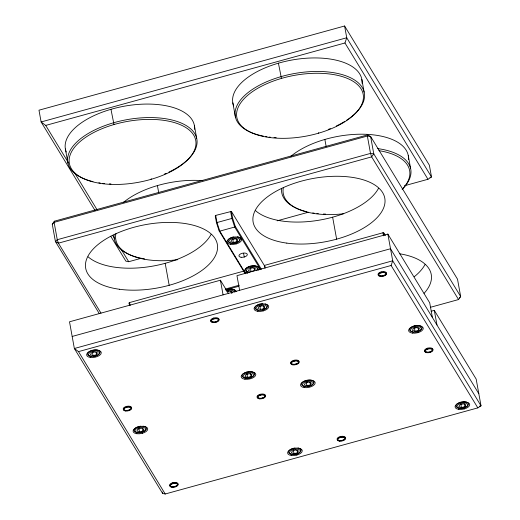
<?xml version="1.0" encoding="UTF-8"?>
<svg xmlns="http://www.w3.org/2000/svg" width="520" height="520" viewBox="0 0 520 520"><rect width="100%" height="100%" fill="white"/><g stroke="black" fill="none" stroke-linecap="round" stroke-linejoin="round"><path stroke-width="0.78" d="M262.411 398.307L262.386 397.988M295.997 364.332L295.971 364.013M342.446 440.583L342.42 440.284M174.993 486.733L174.967 486.415M430.352 307.32L458.543 299.553L460.668 296.543L457.516 279.182L370.624 136.5L367.653 134.894L54.398 221.195L54.113 222.346L57.265 239.707L58.389 243.172L100.997 313.125M95.407 356.187L95.498 355.823M141.856 432.451L141.947 432.088M235.761 243.074L235.853 242.71M262.86 310.05L262.951 309.686M249.938 377.956L250.029 377.591M367.653 134.894L367.367 136.045L370.519 153.406L371.651 156.871L458.543 299.553M309.309 386.321L309.4 385.957M296.387 454.226L296.478 453.863M417.391 331.825L417.482 331.461M463.84 408.096L463.931 407.732M151.086 179.322L151.268 178.737M318.539 133.191L318.721 132.607M344.598 26L429.371 165.198L431.509 176.963L427.966 179.276L344.962 42.978L346.736 37.765L344.598 26L38.98 110.195L41.119 121.96L95.102 210.607M431.184 311.226L434.31 310.362L476.171 379.093L481.019 405.795L477.834 407.875L391.112 265.493L392.71 260.8L387.862 234.091L236.964 275.665L239.623 290.316M96.538 354.692L97.448 352.826L94.855 351.929L91.358 352.892L90.448 354.757L93.034 355.654L96.538 354.692L96.155 352.579M142.987 430.957L143.897 429.091L141.303 428.194L137.806 429.163L136.897 431.022L139.49 431.925L142.987 430.957L142.48 428.142M236.899 241.579L237.803 239.72L235.216 238.817L231.712 239.785L230.802 241.644L233.395 242.547L236.899 241.579L236.386 238.764M231.855 293.228L232.459 291.986L229.873 291.089L227.071 291.856M254.56 270.582L255.469 268.717L252.876 267.82L249.373 268.781L248.463 270.647L251.056 271.544L254.56 270.582L254.046 267.767M263.991 308.555L264.901 306.696L262.308 305.793L258.811 306.761L257.901 308.627L260.488 309.524L263.991 308.555L263.478 305.747M251.069 376.46L251.979 374.595L249.386 373.698L245.889 374.666L244.978 376.526L247.566 377.423L251.069 376.46L250.556 373.646M310.44 384.826L311.35 382.96L308.757 382.063L305.26 383.026L304.35 384.891L306.937 385.788L310.44 384.826L309.933 382.012M297.518 452.731L298.428 450.866L295.834 449.969L292.338 450.931L291.428 452.797L294.014 453.694L297.518 452.731L297.005 449.917M418.522 330.33L419.432 328.464L416.839 327.567L413.335 328.53L412.432 330.395L415.019 331.292L418.522 330.33L418.009 327.516M464.971 406.601L465.881 404.736L463.288 403.839L459.791 404.8L458.881 406.666L461.468 407.563L464.971 406.601L464.457 403.787M99.294 313.599L55.425 241.566L52.267 224.205L54.398 221.195M231.406 211.425L232.642 218.238L235.294 226.395L234.689 227.032L219.791 231.133L219.122 230.854L216.469 222.69L215.234 215.878L215.696 215.417L231.406 211.425L265.077 266.714M52.267 224.205L54.113 222.346L367.367 136.045L370.624 136.5L373.776 153.862L460.668 296.543L459.29 297.94M129.487 305.403L129.058 303.05L129.519 302.582L244.049 271.031M216.469 222.69L232.642 218.238M429.949 177.392L431.509 176.963L346.736 37.765L41.119 121.96L45.708 125.418L344.962 42.978M110.708 236.23L125.892 261.157L128.72 261.716L141.219 258.271M277.173 220.818L308.425 212.206M404.528 185.731L427.966 179.276M385.392 235.599L383.74 232.889L382.928 232.772L264.498 265.395L265.018 268.249M228.358 293.28L220.409 280.221L69.511 321.796L74.36 348.504L162.669 493.5L165.21 494L477.834 407.875M225.244 289.068L239.304 285.194M226.233 289.738L238.764 286.286M72.169 336.447L390.52 248.742L478.829 393.744M479.459 406.231L481.019 405.795L392.71 260.8L74.36 348.504L78.494 351.611L391.112 265.493M387.862 234.091L429.715 302.822L432.38 317.473M235.294 226.395L261.423 269.302M260.455 269.341L234.689 227.032L231.875 218.361L230.594 211.308M245.557 273.449L219.791 231.133L216.977 222.469L215.696 215.417M219.122 230.854L245.252 273.761M45.708 125.418L68.465 162.78M74.36 172.464L97.117 209.827M112.703 235.424L114.809 238.881M121.134 249.262L128.72 261.716M129.058 303.05L129.883 304.408M78.494 351.611L165.21 494M427.869 349.031L427.596 348.173M381.433 272.786L381.147 271.901M340.45 437.457L340.184 436.644M294.014 361.212L293.735 360.373M260.416 395.161L260.143 394.303M213.98 318.916L213.694 318.032M172.998 483.587L172.725 482.729M126.549 407.316L126.282 406.504M281.463 78.403L278.414 63.186M114.01 124.54L110.962 109.317M460.564 402.207L460.922 403.306M414.115 325.936L414.473 327.034M306.033 380.432L306.391 381.531M250.153 266.188L250.51 267.286M259.584 304.161L259.942 305.266M232.486 237.185L232.843 238.29M293.111 448.338L293.469 449.436M227.143 289.458L227.5 290.557M246.662 372.067L247.019 373.172M138.58 426.562L138.938 427.668M92.131 350.298L92.489 351.397M232.83 102.862L235.463 117.189M65.377 148.993L68.01 163.319M464.074 407.459L464.341 408.922M460.831 404.047L461.468 407.563M434.31 310.362L436.969 325.013M417.625 331.188L417.892 332.651M414.382 327.776L415.019 331.292M383.74 232.889L384.169 235.235M382.928 232.772L383.481 235.8M324.864 139.451L326.163 146.601M332.637 217.185L336.629 239.161M306.3 382.272L306.937 385.788M296.621 453.59L296.887 455.052M293.507 450.879L294.014 453.694M263.094 309.419L263.361 310.882M259.851 306.007L260.488 309.524M250.419 268.028L251.056 271.544M243.568 253.253L244.257 257.023M236.002 242.437L236.269 243.906M232.758 239.031L233.395 242.547M246.928 373.913L247.566 377.423M231.042 291.038L231.426 293.144M220.409 280.221L223.067 294.873M157.41 185.582L158.71 192.732M165.185 263.315L169.175 285.292M129.519 302.582L130.072 305.611M162.396 491.991L162.669 493.5M142.09 431.815L142.357 433.284M138.847 428.409L139.49 431.925M92.398 352.137L93.034 355.654M408.298 155.695L410.572 168.369M361.849 79.43L364.124 92.099M194.395 125.56L196.671 138.229M225.745 290.134A7.436 3.582 -10.3 0 1 236.249 291.493M261.599 305.526A3.185 1.534 -10.3 0 1 261.352 305.584M265.219 303.959A6.37 3.068 -10.3 0 1 267.377 306.82A6.37 3.068 -10.3 0 1 262.502 309.803M258.07 310.043A6.37 3.068 -10.3 0 1 255.437 306.56A6.37 3.068 -10.3 0 1 262.769 303.7M252.167 267.547A3.185 1.534 -10.3 0 1 251.921 267.611M248.631 272.07A6.37 3.068 -10.3 0 1 246.454 268.079A6.37 3.068 -10.3 0 1 255.164 265.85A6.37 3.068 -10.3 0 1 257.133 269.893M249.906 272.461A5.525 2.659 -10.3 0 1 247.111 269.126A5.525 2.659 -10.3 0 1 254.852 266.994A5.525 2.659 -10.3 0 1 256.334 270.692M234.982 238.394A3.185 1.534 -10.3 0 1 234.26 238.608M237.367 236.828A6.37 3.068 -10.3 0 1 238.27 241.742A6.37 3.068 -10.3 0 1 228.326 241.911A6.37 3.068 -10.3 0 1 233.85 236.893M295.607 449.547A3.185 1.534 -10.3 0 1 295.126 449.696M297.993 447.98A6.37 3.068 -10.3 0 1 298.772 452.953A6.37 3.068 -10.3 0 1 288.841 452.933A6.37 3.068 -10.3 0 1 294.931 447.974M412.601 331.819A6.37 3.068 -10.3 0 1 411.697 326.905A6.37 3.068 -10.3 0 1 421.642 326.736A6.37 3.068 -10.3 0 1 416.117 331.76M415.883 327.36A3.185 1.534 -10.3 0 1 415.636 327.411M226.278 289.731A6.37 3.068 -10.3 0 1 232.785 289.25A6.37 3.068 -10.3 0 1 234.988 291.993M226.395 290.927A5.525 2.659 -10.3 0 1 234.397 291.961M228.664 290.933A3.185 1.534 -10.3 0 1 227.91 291.031M305.344 386.399A6.37 3.068 -10.3 0 1 303.284 381.602A6.37 3.068 -10.3 0 1 313.56 381.231A6.37 3.068 -10.3 0 1 307.58 386.321M307.3 381.953A3.185 1.534 -10.3 0 1 307.047 381.986M263.51 136.156A65.566 31.584 -10.3 0 1 248.274 92.404A65.566 31.584 -10.3 0 1 341.841 74.503A65.566 31.584 -10.3 0 1 346.606 120.257M344.598 121.524A65.566 31.584 -10.3 0 1 336.407 125.951M330.35 128.609A65.566 31.584 -10.3 0 1 328.244 129.435M276.192 137.69A65.566 31.584 -10.3 0 1 274.001 137.547M270.439 137.215A65.566 31.584 -10.3 0 1 269.042 137.046M266.981 136.76A65.566 31.584 -10.3 0 1 265.629 136.539M233.714 105.905A65.566 31.584 -10.3 0 1 292.331 59.956A65.566 31.584 -10.3 0 1 362.057 83.213M143.059 426.153A6.37 3.068 -10.3 0 1 144.359 431.119A6.37 3.068 -10.3 0 1 134.264 431.1A6.37 3.068 -10.3 0 1 140.862 426.147M378.521 188.318A66.898 32.227 -10.3 0 1 320.775 219.889A66.898 32.227 -10.3 0 1 255.573 210.704M211.068 234.448A66.898 32.227 -10.3 0 1 153.322 266.019A66.898 32.227 -10.3 0 1 88.12 256.834M399.685 253.786A66.898 32.227 -10.3 0 1 424.079 293.325M424.97 264.589A66.898 32.227 -10.3 0 1 414.317 276.686M378.859 150.651A64.227 30.94 -10.3 0 1 402.987 188.442M343.642 213.753A64.227 30.94 -10.3 0 1 283.374 187.512M377.689 148.603A65.566 31.584 -10.3 0 1 402.142 189.312M325.605 214.084A65.566 31.584 -10.3 0 1 323.375 214M318.298 213.629A65.566 31.584 -10.3 0 1 316.888 213.48M314.113 213.129A65.566 31.584 -10.3 0 1 312.754 212.921M306.891 211.757A65.566 31.584 -10.3 0 1 281.522 188.844M290.959 156.234A65.566 31.584 -10.3 0 1 364.429 134.245A65.566 31.584 -10.3 0 1 408.506 159.477M247.78 273.24A7.436 3.582 -10.3 0 1 245.687 268.671A7.436 3.582 -10.3 0 1 255.385 266A7.436 3.582 -10.3 0 1 258.661 270.244M91.435 356.265A6.37 3.068 -10.3 0 1 89.382 351.468A6.37 3.068 -10.3 0 1 99.658 351.098A6.37 3.068 -10.3 0 1 93.678 356.187M93.652 351.774A3.185 1.534 -10.3 0 1 93.398 351.812M123.507 202.371A65.566 31.584 -10.3 0 1 202.846 180.7M144.625 258.94A65.566 31.584 -10.3 0 1 114.069 234.975M177.73 259.695A64.227 30.94 -10.3 0 1 115.921 233.643M92.989 181.623A65.566 31.584 -10.3 0 1 85.345 135.285A65.566 31.584 -10.3 0 1 181.591 123.195A65.566 31.584 -10.3 0 1 168.955 172.081M166.316 173.297A65.566 31.584 -10.3 0 1 164.274 174.174M110.955 183.924A65.566 31.584 -10.3 0 1 109.473 183.859M104.397 183.495A65.566 31.584 -10.3 0 1 102.986 183.346M100.21 182.988A65.566 31.584 -10.3 0 1 98.846 182.786M66.261 152.035A65.566 31.584 -10.3 0 1 124.878 106.087A65.566 31.584 -10.3 0 1 194.603 129.344M373.776 153.862L371.651 156.871L58.389 243.172L55.425 241.566L57.265 239.707L370.519 153.406L373.776 153.862M258.745 310.382A5.525 2.659 -10.3 0 0 266.851 306.865A5.525 2.659 -10.3 0 0 258.603 305.734A5.525 2.659 -10.3 0 0 258.745 310.382M292.806 364.267A4.251 2.047 -10.3 0 0 299.046 361.562A4.251 2.047 -10.3 0 0 292.695 360.692A4.251 2.047 -10.3 0 0 292.806 364.267M293.241 364.52A3.575 1.722 -10.3 0 0 298.486 362.245A3.575 1.722 -10.3 0 0 293.15 361.51A3.575 1.722 -10.3 0 0 293.241 364.52M380.224 275.841A4.251 2.047 -10.3 0 0 386.464 273.137A4.251 2.047 -10.3 0 0 380.113 272.266A4.251 2.047 -10.3 0 0 380.224 275.841M380.653 276.094A3.575 1.722 -10.3 0 0 385.899 273.819A3.575 1.722 -10.3 0 0 380.562 273.084A3.575 1.722 -10.3 0 0 380.653 276.094M245.823 378.281A5.525 2.659 -10.3 0 0 253.929 374.764A5.525 2.659 -10.3 0 0 245.681 373.64A5.525 2.659 -10.3 0 0 245.823 378.281M245.278 377.969A6.37 3.068 -10.3 0 0 254.638 373.913A6.37 3.068 -10.3 0 0 245.115 372.606A6.37 3.068 -10.3 0 0 245.278 377.969M231.647 243.399A5.525 2.659 -10.3 0 0 239.759 239.889A5.525 2.659 -10.3 0 0 231.504 238.758A5.525 2.659 -10.3 0 0 231.647 243.399M292.272 454.551A5.525 2.659 -10.3 0 0 300.378 451.035A5.525 2.659 -10.3 0 0 292.13 449.904A5.525 2.659 -10.3 0 0 292.272 454.551M413.27 332.15A5.525 2.659 -10.3 0 0 421.382 328.633A5.525 2.659 -10.3 0 0 413.134 327.502A5.525 2.659 -10.3 0 0 413.27 332.15M136.819 433.719A7.436 3.582 -10.3 0 0 147.738 428.987A7.436 3.582 -10.3 0 0 136.63 427.466A7.436 3.582 -10.3 0 0 136.819 433.719M291.35 455.494A7.436 3.582 -10.3 0 0 302.269 450.762A7.436 3.582 -10.3 0 0 291.161 449.241A7.436 3.582 -10.3 0 0 291.35 455.494M304.272 387.589A7.436 3.582 -10.3 0 0 315.192 382.856A7.436 3.582 -10.3 0 0 304.083 381.335A7.436 3.582 -10.3 0 0 304.272 387.589M458.803 409.363A7.436 3.582 -10.3 0 0 469.723 404.632A7.436 3.582 -10.3 0 0 458.614 403.111A7.436 3.582 -10.3 0 0 458.803 409.363M257.822 311.324A7.436 3.582 -10.3 0 0 268.743 306.586A7.436 3.582 -10.3 0 0 257.634 305.065A7.436 3.582 -10.3 0 0 257.822 311.324M412.353 333.093A7.436 3.582 -10.3 0 0 423.274 328.361A7.436 3.582 -10.3 0 0 412.165 326.839A7.436 3.582 -10.3 0 0 412.353 333.093M90.37 357.454A7.436 3.582 -10.3 0 0 101.29 352.723A7.436 3.582 -10.3 0 0 90.181 351.201A7.436 3.582 -10.3 0 0 90.37 357.454M244.9 379.223A7.436 3.582 -10.3 0 0 255.821 374.491A7.436 3.582 -10.3 0 0 244.712 372.97A7.436 3.582 -10.3 0 0 244.9 379.223M212.875 322.556A4.251 2.047 -10.3 0 0 219.115 319.852A4.251 2.047 -10.3 0 0 212.771 318.981A4.251 2.047 -10.3 0 0 212.875 322.556M125.463 410.982A4.251 2.047 -10.3 0 0 131.697 408.278A4.251 2.047 -10.3 0 0 125.353 407.407A4.251 2.047 -10.3 0 0 125.463 410.982M380.328 276.425A4.251 2.047 -10.3 0 0 386.568 273.721A4.251 2.047 -10.3 0 0 380.224 272.851A4.251 2.047 -10.3 0 0 380.328 276.425M292.916 364.851A4.251 2.047 -10.3 0 0 299.15 362.147A4.251 2.047 -10.3 0 0 292.806 361.276A4.251 2.047 -10.3 0 0 292.916 364.851M426.777 352.69A4.251 2.047 -10.3 0 0 433.017 349.986A4.251 2.047 -10.3 0 0 426.673 349.122A4.251 2.047 -10.3 0 0 426.777 352.69M339.365 441.116A4.251 2.047 -10.3 0 0 345.599 438.412A4.251 2.047 -10.3 0 0 339.255 437.548A4.251 2.047 -10.3 0 0 339.365 441.116M259.324 398.827A4.251 2.047 -10.3 0 0 265.564 396.123A4.251 2.047 -10.3 0 0 259.22 395.252A4.251 2.047 -10.3 0 0 259.324 398.827M171.912 487.253A4.251 2.047 -10.3 0 0 178.145 484.543A4.251 2.047 -10.3 0 0 171.802 483.678A4.251 2.047 -10.3 0 0 171.912 487.253M426.673 352.112A4.251 2.047 -10.3 0 0 432.913 349.401A4.251 2.047 -10.3 0 0 426.562 348.53A4.251 2.047 -10.3 0 0 426.673 352.112M427.102 352.359A3.575 1.722 -10.3 0 0 432.348 350.084A3.575 1.722 -10.3 0 0 427.011 349.356A3.575 1.722 -10.3 0 0 427.102 352.359M305.195 386.646A5.525 2.659 -10.3 0 0 313.3 383.13A5.525 2.659 -10.3 0 0 305.052 382.005A5.525 2.659 -10.3 0 0 305.195 386.646M270.556 137.625A64.227 30.94 -10.3 0 0 363.382 95.739A64.227 30.94 -10.3 0 0 266.065 84.032A64.227 30.94 -10.3 0 0 270.556 137.625M259.22 398.242A4.251 2.047 -10.3 0 0 265.46 395.531A4.251 2.047 -10.3 0 0 259.11 394.661A4.251 2.047 -10.3 0 0 259.22 398.242M259.649 398.489A3.575 1.722 -10.3 0 0 264.894 396.221A3.575 1.722 -10.3 0 0 259.558 395.486A3.575 1.722 -10.3 0 0 259.649 398.489M339.255 440.538A4.251 2.047 -10.3 0 0 345.501 437.827A4.251 2.047 -10.3 0 0 339.144 436.956A4.251 2.047 -10.3 0 0 339.255 440.538M339.69 440.785A3.575 1.722 -10.3 0 0 344.935 438.51A3.575 1.722 -10.3 0 0 339.599 437.781A3.575 1.722 -10.3 0 0 339.69 440.785M137.742 432.776A5.525 2.659 -10.3 0 0 145.853 429.26A5.525 2.659 -10.3 0 0 137.599 428.135A5.525 2.659 -10.3 0 0 137.742 432.776M125.353 410.397A4.251 2.047 -10.3 0 0 131.599 407.693A4.251 2.047 -10.3 0 0 125.242 406.822A4.251 2.047 -10.3 0 0 125.353 410.397M125.788 410.651A3.575 1.722 -10.3 0 0 131.034 408.375A3.575 1.722 -10.3 0 0 125.697 407.641A3.575 1.722 -10.3 0 0 125.788 410.651M286.786 243.119A66.898 32.227 -10.3 0 0 385.034 200.525A66.898 32.227 -10.3 0 0 285.084 186.836A66.898 32.227 -10.3 0 0 286.786 243.119M119.334 289.25A66.898 32.227 -10.3 0 0 217.581 246.656A66.898 32.227 -10.3 0 0 117.63 232.973A66.898 32.227 -10.3 0 0 119.334 289.25M459.726 408.421A5.525 2.659 -10.3 0 0 467.831 404.904A5.525 2.659 -10.3 0 0 459.582 403.774A5.525 2.659 -10.3 0 0 459.726 408.421M459.179 408.109A6.37 3.068 -10.3 0 0 468.54 404.047A6.37 3.068 -10.3 0 0 459.017 402.747A6.37 3.068 -10.3 0 0 459.179 408.109M241.092 257.276A4.251 2.047 -10.3 0 0 247.332 254.572A4.251 2.047 -10.3 0 0 240.981 253.702A4.251 2.047 -10.3 0 0 241.092 257.276M230.731 244.342A7.436 3.582 -10.3 0 0 241.644 239.609A7.436 3.582 -10.3 0 0 230.536 238.089A7.436 3.582 -10.3 0 0 230.731 244.342M91.292 356.512A5.525 2.659 -10.3 0 0 99.398 352.996A5.525 2.659 -10.3 0 0 91.15 351.865A5.525 2.659 -10.3 0 0 91.292 356.512M212.771 321.971A4.251 2.047 -10.3 0 0 219.011 319.267A4.251 2.047 -10.3 0 0 212.661 318.396A4.251 2.047 -10.3 0 0 212.771 321.971M213.2 322.225A3.575 1.722 -10.3 0 0 218.446 319.95A3.575 1.722 -10.3 0 0 213.109 319.215A3.575 1.722 -10.3 0 0 213.2 322.225M171.802 486.668A4.251 2.047 -10.3 0 0 178.048 483.957A4.251 2.047 -10.3 0 0 171.691 483.087A4.251 2.047 -10.3 0 0 171.802 486.668M172.237 486.915A3.575 1.722 -10.3 0 0 177.483 484.64A3.575 1.722 -10.3 0 0 172.146 483.912A3.575 1.722 -10.3 0 0 172.237 486.915M103.103 183.755A64.227 30.94 -10.3 0 0 195.93 141.869A64.227 30.94 -10.3 0 0 98.612 130.162A64.227 30.94 -10.3 0 0 103.103 183.755"/></g></svg>
